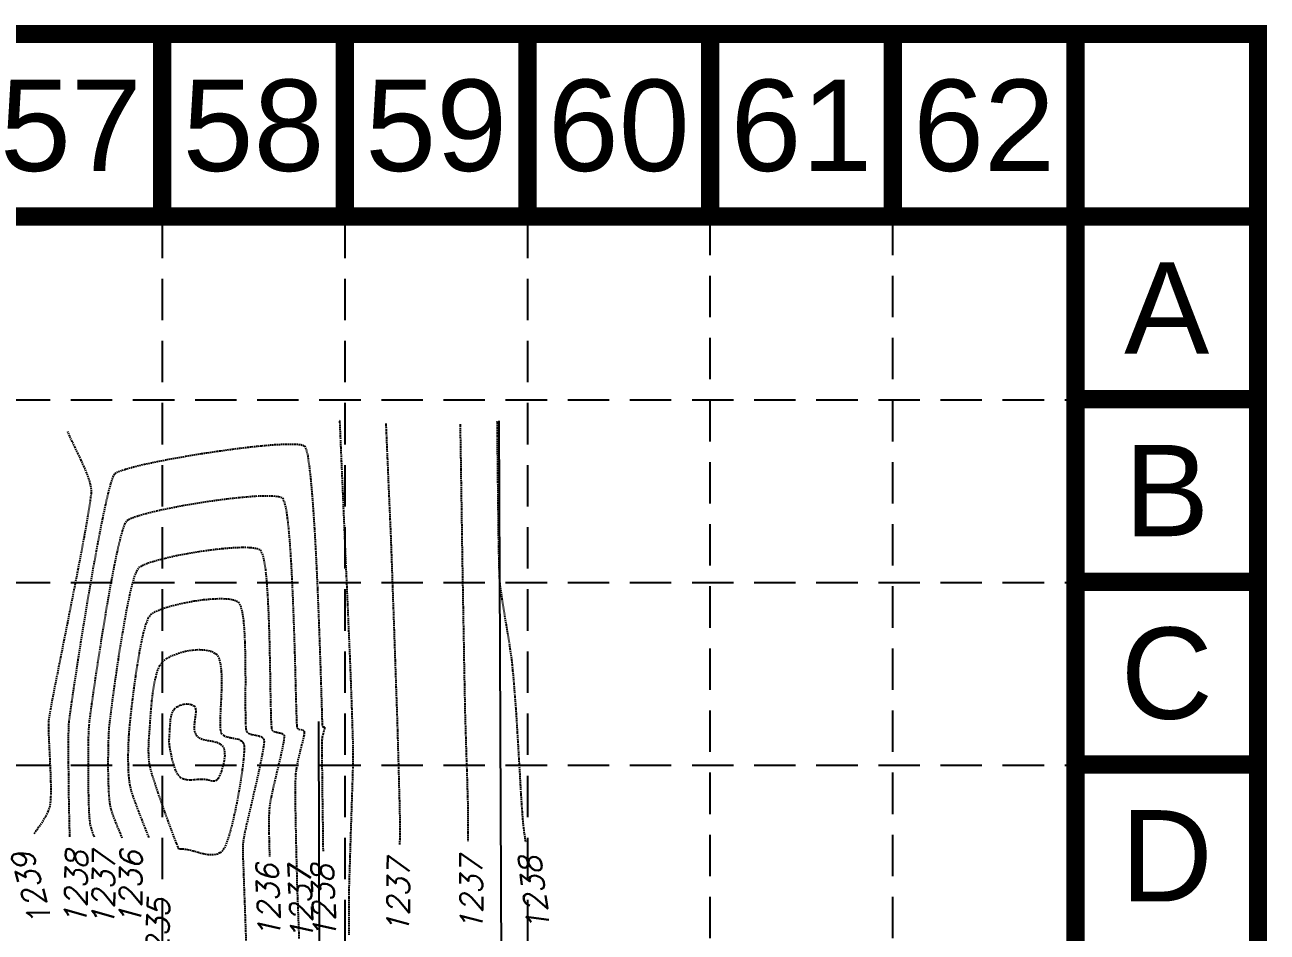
# Model space of a CAD drawing. Header units: inches. Extents: x 7994 to 10114, y 11164 to 12491.
# Drawn here: x 9889.2 to 10114.2, y 12326.2 to 12490.5 of the extents above; entities that cross this region are included whole.
import ezdxf
from ezdxf.enums import TextEntityAlignment as Align

# ---------------------------------------------------------------- set-up
doc = ezdxf.new("R2010")
doc.units = ezdxf.units.IN
doc.header["$MEASUREMENT"] = 0
doc.linetypes.add('HIDDEN', pattern=[0.375, 0.25, -0.125])
doc.linetypes.add('x4227topo$0$HIDDEN', pattern=[0.375, 0.25, -0.125])
for name, color, linetype in [('BASE', 7, 'Continuous'), ('CONTOURS', 43, 'x4227topo$0$HIDDEN'), ('GRID', 254, 'HIDDEN'), ('x4227 lots$0$p-row', 5, 'Continuous'), ('x4227topo$0$C-ROAD', 12, 'Continuous')]:
    doc.layers.add(name, color=color, linetype=linetype)
doc.styles.get("Standard").update_dxf_attribs({"font": 'ARIAL.TTF'})
doc.styles.add('x4227topo$0$L100', font='simplex.shx', dxfattribs={"oblique": 15, "height": 6})

msp = doc.modelspace()

# ---------------------------------------------------------------- linework, layer by layer
at = {"layer": 'BASE', "color": 9}
msp.add_line((10079.47, 12455.77), (10079.47, 11198.92), dxfattribs=at)
at = {"layer": 'BASE', "const_width": 3.31}
for points in [[(7995.74, 11165.85), (10112.54, 11165.85), (10112.54, 12488.85), (7995.74, 12488.85)], [(8028.82, 11198.92), (10079.47, 11198.92), (10079.47, 12455.77), (8028.82, 12455.77)]]:
    msp.add_lwpolyline(points, close=True, dxfattribs=at)
for points in [[(9914.09, 12455.77), (9914.09, 12488.85)], [(9947.17, 12455.77), (9947.17, 12488.85)], [(9980.24, 12455.77), (9980.24, 12488.85)], [(10013.32, 12455.77), (10013.32, 12488.85)], [(10046.39, 12455.77), (10046.39, 12488.85)], [(10079.47, 12455.77), (10079.47, 12488.85)], [(10112.54, 12455.77), (10112.54, 12488.85)], [(10112.54, 12455.77), (10079.47, 12455.77)], [(10112.54, 12422.7), (10079.47, 12422.7)], [(10112.54, 12389.62), (10079.47, 12389.62)], [(10112.54, 12356.55), (10079.47, 12356.55)]]:
    msp.add_lwpolyline(points, dxfattribs=at)
at = {"layer": 'CONTOURS', "color": 43}
for p, q in [((9897.34, 12416, 1239), (9896.98, 12416.83, 1239)), ((9946.28, 12418.85, 1238), (9946.31, 12418.89, 1238)), ((9946.29, 12418.5, 1238), (9946.28, 12418.85, 1238)), ((9946.33, 12417.52, 1238), (9946.29, 12418.5, 1238)), ((9946.31, 12418.89, 1238), (9946.35, 12418.93, 1238)), ((9946.39, 12415.98, 1238), (9946.33, 12417.52, 1238)), ((9954.65, 12418.26, 1237), (9954.68, 12418.31, 1237)), ((9954.66, 12417.95, 1237), (9954.65, 12418.26, 1237)), ((9954.7, 12417.06, 1237), (9954.66, 12417.95, 1237)), ((9954.76, 12415.71, 1237), (9954.7, 12417.06, 1237)), ((9968.05, 12418.21, 1237), (9968.05, 12418.21, 1237)), ((9968.05, 12418.21, 1237), (9968.05, 12417.92, 1237)), ((9968.05, 12417.92, 1237), (9968.06, 12417.09, 1237)), ((9968.06, 12417.09, 1237), (9968.08, 12415.81, 1237)), ((9974.72, 12418.74, 1238), (9974.72, 12418.74, 1238)), ((9974.72, 12418.74, 1238), (9974.73, 12418.4, 1238)), ((9974.73, 12418.4, 1238), (9974.73, 12417.46, 1238)), ((9974.73, 12417.46, 1238), (9974.75, 12415.99, 1238)), ((9897.79, 12415.04, 1239), (9897.34, 12416, 1239)), ((9898.31, 12413.98, 1239), (9897.79, 12415.04, 1239)), ((9934.43, 12414.48, 1238), (9936.42, 12414.58, 1238)), ((9936.42, 12414.58, 1238), (9938.03, 12414.59, 1238)), ((9938.03, 12414.59, 1238), (9939.2, 12414.48, 1238)), ((9946.48, 12413.94, 1238), (9946.39, 12415.98, 1238)), ((9954.83, 12413.97, 1237), (9954.76, 12415.71, 1237)), ((9968.08, 12415.81, 1237), (9968.11, 12414.14, 1237)), ((9974.75, 12415.99, 1238), (9974.77, 12414.09, 1238)), ((9898.85, 12412.84, 1239), (9898.31, 12413.98, 1239)), ((9899.41, 12411.66, 1239), (9898.85, 12412.84, 1239)), ((9915.69, 12411.9, 1238), (9918.4, 12412.38, 1238)), ((9918.4, 12412.38, 1238), (9921.21, 12412.85, 1238)), ((9921.21, 12412.85, 1238), (9924.06, 12413.28, 1238)), ((9924.06, 12413.28, 1238), (9926.87, 12413.67, 1238)), ((9926.87, 12413.67, 1238), (9929.59, 12414.01, 1238)), ((9929.59, 12414.01, 1238), (9932.13, 12414.28, 1238)), ((9932.13, 12414.28, 1238), (9934.43, 12414.48, 1238)), ((9939.2, 12414.48, 1238), (9939.84, 12414.25, 1238)), ((9939.84, 12414.25, 1238), (9940.15, 12413.66, 1238)), ((9940.15, 12413.66, 1238), (9940.44, 12412.42, 1238)), ((9940.44, 12412.42, 1238), (9940.71, 12410.63, 1238)), ((9946.59, 12411.49, 1238), (9946.48, 12413.94, 1238)), ((9954.92, 12411.96, 1237), (9954.83, 12413.97, 1237)), ((9968.11, 12414.14, 1237), (9968.14, 12412.16, 1237)), ((9974.77, 12414.09, 1238), (9974.79, 12411.84, 1238)), ((9899.94, 12410.48, 1239), (9899.41, 12411.66, 1239)), ((9900.42, 12409.32, 1239), (9899.94, 12410.48, 1239)), ((9907.3, 12410, 1238), (9908.9, 12410.45, 1238)), ((9908.9, 12410.45, 1238), (9910.87, 12410.92, 1238)), ((9910.87, 12410.92, 1238), (9913.16, 12411.41, 1238)), ((9913.16, 12411.41, 1238), (9915.69, 12411.9, 1238)), ((9940.71, 12410.63, 1238), (9940.97, 12408.34, 1238)), ((9946.71, 12408.7, 1238), (9946.59, 12411.49, 1238)), ((9955.02, 12409.76, 1237), (9954.92, 12411.96, 1237)), ((9968.14, 12412.16, 1237), (9968.17, 12409.96, 1237)), ((9974.79, 12411.84, 1238), (9974.82, 12409.33, 1238)), ((9900.83, 12408.23, 1239), (9900.42, 12409.32, 1239)), ((9901.12, 12407.23, 1239), (9900.83, 12408.23, 1239)), ((9904.8, 12407.46, 1238), (9905.2, 12408.64, 1238)), ((9905.2, 12408.64, 1238), (9905.54, 12409.24, 1238)), ((9905.54, 12409.24, 1238), (9906.16, 12409.6, 1238)), ((9906.16, 12409.6, 1238), (9907.3, 12410, 1238)), ((9940.97, 12408.34, 1238), (9941.21, 12405.62, 1238)), ((9946.84, 12405.63, 1238), (9946.71, 12408.7, 1238)), ((9955.11, 12407.46, 1237), (9955.02, 12409.76, 1237)), ((9968.17, 12409.96, 1237), (9968.21, 12407.61, 1237)), ((9974.82, 12409.33, 1238), (9974.85, 12406.66, 1238)), ((9901.1, 12404.32, 1239), (9901.26, 12405.62, 1239)), ((9901.28, 12406.36, 1239), (9901.12, 12407.23, 1239)), ((9901.26, 12405.62, 1239), (9901.28, 12406.36, 1239)), ((9903.86, 12403.63, 1238), (9904.35, 12405.77, 1238)), ((9904.35, 12405.77, 1238), (9904.8, 12407.46, 1238)), ((9941.21, 12405.62, 1238), (9941.44, 12402.56, 1238)), ((9946.98, 12402.35, 1238), (9946.84, 12405.63, 1238)), ((9955.21, 12405.16, 1237), (9955.11, 12407.46, 1237)), ((9968.21, 12407.61, 1237), (9968.25, 12405.19, 1237)), ((9974.85, 12406.66, 1238), (9974.88, 12403.91, 1238)), ((9900.82, 12402.53, 1239), (9901.1, 12404.32, 1239)), ((9903.33, 12401.13, 1238), (9903.86, 12403.63, 1238)), ((9915.39, 12402.98, 1237), (9917.84, 12403.45, 1237)), ((9917.84, 12403.45, 1237), (9920.41, 12403.89, 1237)), ((9920.41, 12403.89, 1237), (9923.02, 12404.29, 1237)), ((9923.02, 12404.29, 1237), (9925.6, 12404.64, 1237)), ((9925.6, 12404.64, 1237), (9928.06, 12404.92, 1237)), ((9928.06, 12404.92, 1237), (9930.32, 12405.12, 1237)), ((9930.32, 12405.12, 1237), (9932.31, 12405.23, 1237)), ((9932.31, 12405.23, 1237), (9933.95, 12405.22, 1237)), ((9933.95, 12405.22, 1237), (9935.15, 12405.09, 1237)), ((9935.15, 12405.09, 1237), (9935.85, 12404.83, 1237)), ((9935.85, 12404.83, 1237), (9936.18, 12404.21, 1237)), ((9936.18, 12404.21, 1237), (9936.48, 12402.97, 1237)), ((9955.31, 12402.96, 1237), (9955.21, 12405.16, 1237)), ((9968.25, 12405.19, 1237), (9968.28, 12402.77, 1237)), ((9974.88, 12403.91, 1238), (9974.92, 12401.17, 1238)), ((9900.45, 12400.32, 1239), (9900.82, 12402.53, 1239)), ((9902.77, 12398.31, 1238), (9903.33, 12401.13, 1238)), ((9907.69, 12400.72, 1237), (9908.36, 12401.11, 1237)), ((9908.36, 12401.11, 1237), (9909.54, 12401.55, 1237)), ((9909.54, 12401.55, 1237), (9911.16, 12402.02, 1237)), ((9911.16, 12402.02, 1237), (9913.13, 12402.5, 1237)), ((9913.13, 12402.5, 1237), (9915.39, 12402.98, 1237)), ((9936.48, 12402.97, 1237), (9936.75, 12401.19, 1237)), ((9936.75, 12401.19, 1237), (9936.99, 12398.94, 1237)), ((9941.44, 12402.56, 1238), (9941.66, 12399.22, 1238)), ((9947.13, 12398.95, 1238), (9946.98, 12402.35, 1238)), ((9955.4, 12400.94, 1237), (9955.31, 12402.96, 1237)), ((9968.28, 12402.77, 1237), (9968.32, 12400.42, 1237)), ((9974.92, 12401.17, 1238), (9974.95, 12398.52, 1238)), ((9899.99, 12397.77, 1239), (9900.45, 12400.32, 1239)), ((9906.46, 12397.21, 1237), (9906.91, 12398.89, 1237)), ((9906.91, 12398.89, 1237), (9907.33, 12400.09, 1237)), ((9907.33, 12400.09, 1237), (9907.69, 12400.72, 1237)), ((9936.99, 12398.94, 1237), (9937.21, 12396.3, 1237)), ((9941.66, 12399.22, 1238), (9941.86, 12395.68, 1238)), ((9947.27, 12395.49, 1238), (9947.13, 12398.95, 1238)), ((9955.47, 12399.21, 1237), (9955.4, 12400.94, 1237)), ((9955.53, 12397.86, 1237), (9955.47, 12399.21, 1237)), ((9968.32, 12400.42, 1237), (9968.35, 12398.24, 1237)), ((9899.46, 12394.94, 1239), (9899.99, 12397.77, 1239)), ((9902.2, 12395.25, 1238), (9902.77, 12398.31, 1238)), ((9905.97, 12395.11, 1237), (9906.46, 12397.21, 1237)), ((9955.56, 12396.97, 1237), (9955.53, 12397.86, 1237)), ((9955.59, 12396.2, 1237), (9955.56, 12396.97, 1237)), ((9968.35, 12398.24, 1237), (9968.38, 12396.28, 1237)), ((9974.95, 12398.52, 1238), (9974.99, 12396.06, 1238)), ((9898.88, 12391.89, 1239), (9899.46, 12394.94, 1239)), ((9901.61, 12392.02, 1238), (9902.2, 12395.25, 1238)), ((9905.47, 12392.67, 1237), (9905.97, 12395.11, 1237)), ((9914.69, 12393.94, 1236), (9916.6, 12394.37, 1236)), ((9916.6, 12394.37, 1236), (9918.66, 12394.77, 1236)), ((9918.66, 12394.77, 1236), (9920.79, 12395.13, 1236)), ((9920.79, 12395.13, 1236), (9922.93, 12395.43, 1236)), ((9922.93, 12395.43, 1236), (9924.99, 12395.67, 1236)), ((9924.99, 12395.67, 1236), (9926.92, 12395.83, 1236)), ((9926.92, 12395.83, 1236), (9928.64, 12395.9, 1236)), ((9928.64, 12395.9, 1236), (9930.08, 12395.86, 1236)), ((9930.08, 12395.86, 1236), (9931.18, 12395.7, 1236)), ((9931.18, 12395.7, 1236), (9931.86, 12395.41, 1236)), ((9931.86, 12395.41, 1236), (9932.21, 12394.78, 1236)), ((9932.21, 12394.78, 1236), (9932.52, 12393.56, 1236)), ((9937.21, 12396.3, 1237), (9937.4, 12393.36, 1237)), ((9941.86, 12395.68, 1238), (9942.04, 12392.01, 1238)), ((9947.42, 12392.05, 1238), (9947.27, 12395.49, 1238)), ((9955.64, 12394.93, 1237), (9955.59, 12396.2, 1237)), ((9955.7, 12393.24, 1237), (9955.64, 12394.93, 1237)), ((9968.38, 12396.28, 1237), (9968.41, 12394.64, 1237)), ((9968.41, 12394.64, 1237), (9968.43, 12393.39, 1237)), ((9974.99, 12396.06, 1238), (9975.04, 12393.87, 1238)), ((9904.95, 12389.96, 1237), (9905.47, 12392.67, 1237)), ((9909.47, 12391.6, 1236), (9909.85, 12392.2, 1236)), ((9909.85, 12392.2, 1236), (9910.49, 12392.61, 1236)), ((9910.49, 12392.61, 1236), (9911.56, 12393.05, 1236)), ((9911.56, 12393.05, 1236), (9912.98, 12393.49, 1236)), ((9912.98, 12393.49, 1236), (9914.69, 12393.94, 1236)), ((9932.52, 12393.56, 1236), (9932.78, 12391.84, 1236)), ((9937.4, 12393.36, 1237), (9937.57, 12390.2, 1237)), ((9947.57, 12388.69, 1238), (9947.42, 12392.05, 1238)), ((9955.77, 12391.19, 1237), (9955.7, 12393.24, 1237)), ((9968.43, 12393.39, 1237), (9968.44, 12392.6, 1237)), ((9968.44, 12392.6, 1237), (9968.45, 12391.82, 1237)), ((9975.04, 12393.87, 1238), (9975.08, 12392.05, 1238)), ((9975.08, 12392.05, 1238), (9975.12, 12390.68, 1238)), ((9898.26, 12388.71, 1239), (9898.88, 12391.89, 1239)), ((9901.03, 12388.68, 1238), (9901.61, 12392.02, 1238)), ((9904.42, 12387.06, 1237), (9904.95, 12389.96, 1237)), ((9908.66, 12389.07, 1236), (9909.07, 12390.53, 1236)), ((9909.07, 12390.53, 1236), (9909.47, 12391.6, 1236)), ((9932.78, 12391.84, 1236), (9932.99, 12389.7, 1236)), ((9937.57, 12390.2, 1237), (9937.72, 12386.88, 1237)), ((9942.04, 12392.01, 1238), (9942.21, 12388.27, 1238)), ((9955.85, 12388.86, 1237), (9955.77, 12391.19, 1237)), ((9968.45, 12391.82, 1237), (9968.48, 12390.61, 1237)), ((9968.48, 12390.61, 1237), (9968.5, 12389.02, 1237)), ((9975.12, 12390.68, 1238), (9975.17, 12389.85, 1238)), ((9975.17, 12389.85, 1238), (9975.26, 12388.98, 1238)), ((9897.62, 12385.46, 1239), (9898.26, 12388.71, 1239)), ((9900.46, 12385.3, 1238), (9901.03, 12388.68, 1238)), ((9908.23, 12387.27, 1236), (9908.66, 12389.07, 1236)), ((9932.99, 12389.7, 1236), (9933.16, 12387.24, 1236)), ((9942.21, 12388.27, 1238), (9942.36, 12384.55, 1238)), ((9947.71, 12385.49, 1238), (9947.57, 12388.69, 1238)), ((9955.94, 12386.32, 1237), (9955.85, 12388.86, 1237)), ((9968.5, 12389.02, 1237), (9968.54, 12387.13, 1237)), ((9975.26, 12388.98, 1238), (9975.42, 12387.85, 1238)), ((9975.42, 12387.85, 1238), (9975.61, 12386.52, 1238)), ((9896.98, 12382.21, 1239), (9897.62, 12385.46, 1239)), ((9899.91, 12381.94, 1238), (9900.46, 12385.3, 1238)), ((9903.9, 12384.04, 1237), (9904.42, 12387.06, 1237)), ((9907.8, 12385.2, 1236), (9908.23, 12387.27, 1236)), ((9915, 12385.05, 1235), (9916.5, 12385.47, 1235)), ((9916.5, 12385.47, 1235), (9918.15, 12385.84, 1235)), ((9918.15, 12385.84, 1235), (9919.87, 12386.16, 1235)), ((9919.87, 12386.16, 1235), (9921.6, 12386.4, 1235)), ((9921.6, 12386.4, 1235), (9923.25, 12386.55, 1235)), ((9923.25, 12386.55, 1235), (9924.78, 12386.6, 1235)), ((9924.78, 12386.6, 1235), (9926.1, 12386.53, 1235)), ((9926.1, 12386.53, 1235), (9927.15, 12386.33, 1235)), ((9927.15, 12386.33, 1235), (9927.86, 12385.99, 1235)), ((9927.86, 12385.99, 1235), (9928.26, 12385.35, 1235)), ((9928.26, 12385.35, 1235), (9928.56, 12384.21, 1235)), ((9933.16, 12387.24, 1236), (9933.3, 12384.54, 1236)), ((9937.72, 12386.88, 1237), (9937.85, 12383.5, 1237)), ((9947.83, 12382.51, 1238), (9947.71, 12385.49, 1238)), ((9956.04, 12383.64, 1237), (9955.94, 12386.32, 1237)), ((9968.54, 12387.13, 1237), (9968.57, 12385, 1237)), ((9975.61, 12386.52, 1238), (9975.85, 12385.04, 1238)), ((9903.39, 12380.97, 1237), (9903.9, 12384.04, 1237)), ((9907.37, 12382.93, 1236), (9907.8, 12385.2, 1236)), ((9911.56, 12383, 1235), (9912, 12383.67, 1235)), ((9912, 12383.67, 1235), (9912.68, 12384.14, 1235)), ((9912.68, 12384.14, 1235), (9913.7, 12384.61, 1235)), ((9913.7, 12384.61, 1235), (9915, 12385.05, 1235)), ((9928.56, 12384.21, 1235), (9928.79, 12382.65, 1235)), ((9933.3, 12384.54, 1236), (9933.41, 12381.67, 1236)), ((9937.85, 12383.5, 1237), (9937.97, 12380.13, 1237)), ((9942.36, 12384.55, 1238), (9942.5, 12380.91, 1238)), ((9956.13, 12380.88, 1237), (9956.04, 12383.64, 1237)), ((9968.57, 12385, 1237), (9968.61, 12382.71, 1237)), ((9975.85, 12385.04, 1238), (9976.1, 12383.48, 1238)), ((9976.1, 12383.48, 1238), (9976.36, 12381.89, 1238)), ((9896.34, 12379.03, 1239), (9896.98, 12382.21, 1239)), ((9899.38, 12378.68, 1238), (9899.91, 12381.94, 1238)), ((9902.91, 12377.94, 1237), (9903.39, 12380.97, 1237)), ((9906.95, 12380.51, 1236), (9907.37, 12382.93, 1236)), ((9910.72, 12380.42, 1235), (9911.13, 12381.89, 1235)), ((9911.13, 12381.89, 1235), (9911.56, 12383, 1235)), ((9928.79, 12382.65, 1235), (9928.95, 12380.77, 1235)), ((9933.41, 12381.67, 1236), (9933.5, 12378.74, 1236)), ((9942.5, 12380.91, 1238), (9942.63, 12377.42, 1238)), ((9947.95, 12379.85, 1238), (9947.83, 12382.51, 1238)), ((9956.23, 12378.12, 1237), (9956.13, 12380.88, 1237)), ((9968.61, 12382.71, 1237), (9968.66, 12380.31, 1237)), ((9976.36, 12381.89, 1238), (9976.62, 12380.34, 1238)), ((9895.74, 12375.99, 1239), (9896.34, 12379.03, 1239)), ((9898.89, 12375.58, 1238), (9899.38, 12378.68, 1238)), ((9906.54, 12378.03, 1236), (9906.95, 12380.51, 1236)), ((9909.95, 12376.71, 1235), (9910.33, 12378.67, 1235)), ((9910.33, 12378.67, 1235), (9910.72, 12380.42, 1235)), ((9928.95, 12380.77, 1235), (9929.05, 12378.63, 1235)), ((9929.05, 12378.63, 1235), (9929.11, 12376.34, 1235)), ((9933.5, 12378.74, 1236), (9933.56, 12375.81, 1236)), ((9937.97, 12380.13, 1237), (9938.07, 12376.86, 1237)), ((9948.05, 12377.55, 1238), (9947.95, 12379.85, 1238)), ((9968.66, 12380.31, 1237), (9968.7, 12377.88, 1237)), ((9976.62, 12380.34, 1238), (9976.86, 12378.86, 1238)), ((9976.86, 12378.86, 1238), (9977.07, 12377.53, 1238)), ((9902.45, 12375, 1237), (9902.91, 12377.94, 1237)), ((9906.15, 12375.53, 1236), (9906.54, 12378.03, 1236)), ((9909.61, 12374.62, 1235), (9909.95, 12376.71, 1235)), ((9915.91, 12376.27, 1234), (9917.06, 12376.72, 1234)), ((9917.06, 12376.72, 1234), (9918.31, 12377.06, 1234)), ((9918.31, 12377.06, 1234), (9919.6, 12377.28, 1234)), ((9919.6, 12377.28, 1234), (9920.85, 12377.36, 1234)), ((9920.85, 12377.36, 1234), (9922.03, 12377.28, 1234)), ((9922.03, 12377.28, 1234), (9923.05, 12377.03, 1234)), ((9923.05, 12377.03, 1234), (9923.87, 12376.57, 1234)), ((9923.87, 12376.57, 1234), (9924.34, 12375.89, 1234)), ((9929.11, 12376.34, 1235), (9929.14, 12373.97, 1235)), ((9938.07, 12376.86, 1237), (9938.16, 12373.75, 1237)), ((9942.63, 12377.42, 1238), (9942.74, 12374.16, 1238)), ((9948.13, 12375.7, 1238), (9948.05, 12377.55, 1238)), ((9956.32, 12375.44, 1237), (9956.23, 12378.12, 1237)), ((9968.7, 12377.88, 1237), (9968.74, 12375.49, 1237)), ((9977.07, 12377.53, 1238), (9977.24, 12376.4, 1238)), ((9977.24, 12376.4, 1238), (9977.36, 12375.53, 1238)), ((9895.18, 12373.16, 1239), (9895.74, 12375.99, 1239)), ((9898.45, 12372.71, 1238), (9898.89, 12375.58, 1238)), ((9902.04, 12372.25, 1237), (9902.45, 12375, 1237)), ((9905.79, 12373.09, 1236), (9906.15, 12375.53, 1236)), ((9909.29, 12372.47, 1235), (9909.61, 12374.62, 1235)), ((9913.26, 12373.53, 1234), (9913.67, 12374.48, 1234)), ((9913.67, 12374.48, 1234), (9914.15, 12375.15, 1234)), ((9914.15, 12375.15, 1234), (9914.92, 12375.74, 1234)), ((9914.92, 12375.74, 1234), (9915.91, 12376.27, 1234)), ((9924.34, 12375.89, 1234), (9924.63, 12374.8, 1234)), ((9924.63, 12374.8, 1234), (9924.79, 12373.42, 1234)), ((9933.56, 12375.81, 1236), (9933.62, 12372.98, 1236)), ((9942.74, 12374.16, 1238), (9942.83, 12371.21, 1238)), ((9948.18, 12374.37, 1238), (9948.13, 12375.7, 1238)), ((9948.21, 12373.63, 1238), (9948.18, 12374.37, 1238)), ((9956.41, 12372.89, 1237), (9956.32, 12375.44, 1237)), ((9968.74, 12375.49, 1237), (9968.78, 12373.19, 1237)), ((9977.36, 12375.53, 1238), (9977.46, 12374.59, 1238)), ((9977.46, 12374.59, 1238), (9977.56, 12373.54, 1238)), ((9894.67, 12370.61, 1239), (9895.18, 12373.16, 1239)), ((9898.06, 12370.14, 1238), (9898.45, 12372.71, 1238)), ((9901.67, 12369.74, 1237), (9902.04, 12372.25, 1237)), ((9905.46, 12370.77, 1236), (9905.79, 12373.09, 1236)), ((9909, 12370.36, 1235), (9909.29, 12372.47, 1235)), ((9912.64, 12371.01, 1234), (9912.92, 12372.35, 1234)), ((9912.92, 12372.35, 1234), (9913.26, 12373.53, 1234)), ((9924.79, 12373.42, 1234), (9924.84, 12371.81, 1234)), ((9924.84, 12371.81, 1234), (9924.82, 12370.09, 1234)), ((9929.14, 12373.97, 1235), (9929.15, 12371.61, 1235)), ((9933.62, 12372.98, 1236), (9933.66, 12370.34, 1236)), ((9938.16, 12373.75, 1237), (9938.23, 12370.89, 1237)), ((9948.25, 12372.66, 1238), (9948.21, 12373.63, 1238)), ((9948.29, 12371.57, 1238), (9948.25, 12372.66, 1238)), ((9956.49, 12370.56, 1237), (9956.41, 12372.89, 1237)), ((9968.78, 12373.19, 1237), (9968.82, 12371.07, 1237)), ((9977.56, 12373.54, 1238), (9977.67, 12372.41, 1238)), ((9977.67, 12372.41, 1238), (9977.76, 12371.24, 1238)), ((9894.25, 12368.4, 1239), (9894.67, 12370.61, 1239)), ((9897.73, 12367.92, 1238), (9898.06, 12370.14, 1238)), ((9901.36, 12367.56, 1237), (9901.67, 12369.74, 1237)), ((9905.17, 12368.64, 1236), (9905.46, 12370.77, 1236)), ((9908.75, 12368.34, 1235), (9909, 12370.36, 1235)), ((9912.24, 12368.1, 1234), (9912.42, 12369.58, 1234)), ((9912.42, 12369.58, 1234), (9912.64, 12371.01, 1234)), ((9924.82, 12370.09, 1234), (9924.74, 12368.33, 1234)), ((9929.15, 12371.61, 1235), (9929.14, 12369.36, 1235)), ((9933.66, 12370.34, 1236), (9933.7, 12367.96, 1236)), ((9938.23, 12370.89, 1237), (9938.3, 12368.37, 1237)), ((9942.83, 12371.21, 1238), (9942.91, 12368.63, 1238)), ((9948.33, 12370.38, 1238), (9948.29, 12371.57, 1238)), ((9948.38, 12369.16, 1238), (9948.33, 12370.38, 1238)), ((9956.56, 12368.52, 1237), (9956.49, 12370.56, 1237)), ((9968.82, 12371.07, 1237), (9968.86, 12369.18, 1237)), ((9977.76, 12371.24, 1238), (9977.86, 12370.06, 1238)), ((9977.86, 12370.06, 1238), (9977.95, 12368.89, 1238)), ((9893.91, 12366.61, 1239), (9894.25, 12368.4, 1239)), ((9897.48, 12366.14, 1238), (9897.73, 12367.92, 1238)), ((9901.12, 12365.77, 1237), (9901.36, 12367.56, 1237)), ((9904.92, 12366.75, 1236), (9905.17, 12368.64, 1236)), ((9908.53, 12366.5, 1235), (9908.75, 12368.34, 1235)), ((9912.1, 12366.66, 1234), (9912.24, 12368.1, 1234)), ((9916.81, 12367.01, 1233), (9917.41, 12367.31, 1233)), ((9917.41, 12367.31, 1233), (9918.06, 12367.49, 1233)), ((9918.06, 12367.49, 1233), (9918.72, 12367.54, 1233)), ((9918.72, 12367.54, 1233), (9919.34, 12367.43, 1233)), ((9919.34, 12367.43, 1233), (9919.87, 12367.15, 1233)), ((9924.74, 12368.33, 1234), (9924.66, 12366.62, 1234)), ((9929.14, 12369.36, 1235), (9929.14, 12367.28, 1235)), ((9933.7, 12367.96, 1236), (9933.75, 12365.93, 1236)), ((9938.3, 12368.37, 1237), (9938.36, 12366.25, 1237)), ((9942.91, 12368.63, 1238), (9942.98, 12366.49, 1238)), ((9948.42, 12367.94, 1238), (9948.38, 12369.16, 1238)), ((9948.46, 12366.76, 1238), (9948.42, 12367.94, 1238)), ((9956.62, 12366.82, 1237), (9956.56, 12368.52, 1237)), ((9968.86, 12369.18, 1237), (9968.89, 12367.59, 1237)), ((9968.89, 12367.59, 1237), (9968.91, 12366.38, 1237)), ((9977.95, 12368.89, 1238), (9978.03, 12367.76, 1238)), ((9978.03, 12367.76, 1238), (9978.11, 12366.71, 1238)), ((9893.58, 12364.57, 1239), (9893.68, 12365.31, 1239)), ((9893.68, 12365.31, 1239), (9893.91, 12366.61, 1239)), ((9897.31, 12364.85, 1238), (9897.48, 12366.14, 1238)), ((9900.95, 12364.46, 1237), (9901.12, 12365.77, 1237)), ((9904.59, 12364, 1236), (9904.73, 12365.18, 1236)), ((9904.73, 12365.18, 1236), (9904.92, 12366.75, 1236)), ((9908.36, 12364.91, 1235), (9908.53, 12366.5, 1235)), ((9911.91, 12364.09, 1234), (9911.99, 12365.3, 1234)), ((9911.99, 12365.3, 1234), (9912.1, 12366.66, 1234)), ((9915.62, 12364.67, 1233), (9915.77, 12365.47, 1233)), ((9915.77, 12365.47, 1233), (9915.99, 12366.15, 1233)), ((9915.99, 12366.15, 1233), (9916.31, 12366.63, 1233)), ((9916.31, 12366.63, 1233), (9916.81, 12367.01, 1233)), ((9919.87, 12367.15, 1233), (9920.13, 12366.7, 1233)), ((9920.08, 12365.21, 1233), (9919.95, 12364.32, 1233)), ((9920.17, 12366.03, 1233), (9920.08, 12365.21, 1233)), ((9920.13, 12366.7, 1233), (9920.17, 12366.03, 1233)), ((9924.59, 12365.07, 1234), (9924.56, 12363.75, 1234)), ((9924.66, 12366.62, 1234), (9924.59, 12365.07, 1234)), ((9929.14, 12367.28, 1235), (9929.15, 12365.47, 1235)), ((9929.15, 12365.47, 1235), (9929.18, 12364.01, 1235)), ((9933.75, 12365.93, 1236), (9933.8, 12364.35, 1236)), ((9938.36, 12366.25, 1237), (9938.41, 12364.62, 1237)), ((9942.98, 12366.49, 1238), (9943.03, 12364.86, 1238)), ((9948.5, 12365.67, 1238), (9948.46, 12366.76, 1238)), ((9948.53, 12364.72, 1238), (9948.5, 12365.67, 1238)), ((9956.66, 12365.56, 1237), (9956.62, 12366.82, 1237)), ((9956.69, 12364.78, 1237), (9956.66, 12365.56, 1237)), ((9968.91, 12366.38, 1237), (9968.93, 12365.6, 1237)), ((9968.93, 12365.6, 1237), (9968.95, 12364.76, 1237)), ((9978.11, 12366.71, 1238), (9978.18, 12365.76, 1238)), ((9978.18, 12365.76, 1238), (9978.23, 12364.94, 1238)), ((9893.55, 12363.75, 1239), (9893.58, 12364.57, 1239)), ((9893.56, 12362.66, 1239), (9893.55, 12363.75, 1239)), ((9897.15, 12362.14, 1238), (9897.18, 12363.34, 1238)), ((9897.18, 12363.34, 1238), (9897.22, 12364.13, 1238)), ((9897.22, 12364.13, 1238), (9897.31, 12364.85, 1238)), ((9900.77, 12361.61, 1237), (9900.81, 12362.83, 1237)), ((9900.81, 12362.83, 1237), (9900.87, 12363.69, 1237)), ((9900.87, 12363.69, 1237), (9900.95, 12364.46, 1237)), ((9904.45, 12362.39, 1236), (9904.51, 12363.25, 1236)), ((9904.51, 12363.25, 1236), (9904.59, 12364, 1236)), ((9908.09, 12361.96, 1235), (9908.15, 12362.82, 1235)), ((9908.15, 12362.82, 1235), (9908.23, 12363.66, 1235)), ((9908.23, 12363.66, 1235), (9908.36, 12364.91, 1235)), ((9911.8, 12362.38, 1234), (9911.85, 12363.1, 1234)), ((9911.85, 12363.1, 1234), (9911.91, 12364.09, 1234)), ((9915.46, 12362.4, 1233), (9915.49, 12363.06, 1233)), ((9915.49, 12363.06, 1233), (9915.54, 12363.84, 1233)), ((9915.54, 12363.84, 1233), (9915.62, 12364.67, 1233)), ((9919.95, 12364.32, 1233), (9919.86, 12363.42, 1233)), ((9919.86, 12363.42, 1233), (9919.92, 12362.58, 1233)), ((9924.56, 12363.75, 1234), (9924.62, 12362.76, 1234)), ((9929.18, 12364.01, 1235), (9929.25, 12363, 1235)), ((9929.25, 12363, 1235), (9929.36, 12362.51, 1235)), ((9933.8, 12364.35, 1236), (9933.86, 12363.28, 1236)), ((9933.86, 12363.28, 1236), (9933.93, 12362.82, 1236)), ((9933.93, 12362.82, 1236), (9934.31, 12362.54, 1236)), ((9938.41, 12364.62, 1237), (9938.46, 12363.56, 1237)), ((9938.46, 12363.56, 1237), (9938.51, 12363.14, 1237)), ((9938.51, 12363.14, 1237), (9938.8, 12362.95, 1237)), ((9938.8, 12362.95, 1237), (9939.18, 12362.87, 1237)), ((9939.18, 12362.87, 1237), (9939.56, 12362.78, 1237)), ((9943.03, 12364.86, 1238), (9943.06, 12363.83, 1238)), ((9943.06, 12363.83, 1238), (9943.08, 12363.46, 1238)), ((9943.08, 12363.46, 1238), (9943.21, 12363.39, 1238)), ((9943.21, 12363.39, 1238), (9943.36, 12363.36, 1238)), ((9943.36, 12363.36, 1238), (9943.48, 12363.29, 1238)), ((9943.46, 12363.07, 1238), (9943.36, 12362.64, 1238)), ((9943.48, 12363.29, 1238), (9943.46, 12363.07, 1238)), ((9948.55, 12363.95, 1238), (9948.53, 12364.72, 1238)), ((9948.57, 12363.2, 1238), (9948.55, 12363.95, 1238)), ((9948.6, 12362.45, 1238), (9948.57, 12363.2, 1238)), ((9956.71, 12363.97, 1237), (9956.69, 12364.78, 1237)), ((9956.75, 12362.79, 1237), (9956.71, 12363.97, 1237)), ((9956.79, 12361.32, 1237), (9956.75, 12362.79, 1237)), ((9968.95, 12364.76, 1237), (9968.99, 12363.62, 1237)), ((9968.99, 12363.62, 1237), (9969.03, 12362.22, 1237)), ((9978.23, 12364.94, 1238), (9978.3, 12363.78, 1238)), ((9978.3, 12363.78, 1238), (9978.39, 12362.32, 1238)), ((9893.6, 12361.35, 1239), (9893.56, 12362.66, 1239)), ((9893.67, 12359.88, 1239), (9893.6, 12361.35, 1239)), ((9897.14, 12360.62, 1238), (9897.15, 12362.14, 1238)), ((9897.14, 12358.84, 1238), (9897.14, 12360.62, 1238)), ((9900.74, 12360.11, 1237), (9900.77, 12361.61, 1237)), ((9904.36, 12359.98, 1236), (9904.4, 12361.28, 1236)), ((9904.4, 12361.28, 1236), (9904.45, 12362.39, 1236)), ((9907.99, 12359.97, 1235), (9908.03, 12361, 1235)), ((9908.03, 12361, 1235), (9908.09, 12361.96, 1235)), ((9911.65, 12360.06, 1234), (9911.68, 12360.84, 1234)), ((9911.68, 12360.84, 1234), (9911.74, 12361.61, 1234)), ((9911.74, 12361.61, 1234), (9911.8, 12362.38, 1234)), ((9915.38, 12361.04, 1233), (9915.41, 12361.49, 1233)), ((9915.38, 12360.58, 1233), (9915.38, 12361.04, 1233)), ((9915.41, 12360.13, 1233), (9915.38, 12360.58, 1233)), ((9915.41, 12361.49, 1233), (9915.44, 12361.94, 1233)), ((9915.44, 12361.94, 1233), (9915.46, 12362.4, 1233)), ((9919.92, 12362.58, 1233), (9920.21, 12361.87, 1233)), ((9920.21, 12361.87, 1233), (9920.76, 12361.38, 1233)), ((9920.76, 12361.38, 1233), (9921.49, 12361.09, 1233)), ((9921.49, 12361.09, 1233), (9922.32, 12360.91, 1233)), ((9922.32, 12360.91, 1233), (9923.19, 12360.77, 1233)), ((9923.19, 12360.77, 1233), (9924, 12360.57, 1233)), ((9924, 12360.57, 1233), (9924.69, 12360.24, 1233)), ((9924.62, 12362.76, 1234), (9924.78, 12362.19, 1234)), ((9924.78, 12362.19, 1234), (9925.24, 12361.78, 1234)), ((9925.24, 12361.78, 1234), (9925.84, 12361.54, 1234)), ((9925.84, 12361.54, 1234), (9926.52, 12361.4, 1234)), ((9926.52, 12361.4, 1234), (9927.22, 12361.28, 1234)), ((9927.22, 12361.28, 1234), (9927.88, 12361.13, 1234)), ((9927.88, 12361.13, 1234), (9928.44, 12360.86, 1234)), ((9928.44, 12360.86, 1234), (9928.83, 12360.41, 1234)), ((9929.36, 12362.51, 1235), (9929.78, 12362.15, 1235)), ((9929.78, 12362.15, 1235), (9930.35, 12361.96, 1235)), ((9930.35, 12361.96, 1235), (9930.97, 12361.85, 1235)), ((9930.97, 12361.85, 1235), (9931.59, 12361.73, 1235)), ((9931.59, 12361.73, 1235), (9932.12, 12361.52, 1235)), ((9932.12, 12361.52, 1235), (9932.49, 12361.13, 1235)), ((9932.54, 12360.65, 1235), (9932.44, 12359.72, 1235)), ((9932.49, 12361.13, 1235), (9932.54, 12360.65, 1235)), ((9934.31, 12362.54, 1236), (9934.81, 12362.4, 1236)), ((9934.81, 12362.4, 1236), (9935.35, 12362.31, 1236)), ((9935.35, 12362.31, 1236), (9935.83, 12362.16, 1236)), ((9935.83, 12362.16, 1236), (9936.15, 12361.85, 1236)), ((9936.08, 12360.66, 1236), (9935.87, 12359.57, 1236)), ((9936.18, 12361.44, 1236), (9936.08, 12360.66, 1236)), ((9936.15, 12361.85, 1236), (9936.18, 12361.44, 1236)), ((9939.56, 12360.96, 1237), (9939.33, 12360.04, 1237)), ((9939.56, 12362.78, 1237), (9939.82, 12362.57, 1237)), ((9939.74, 12361.72, 1237), (9939.56, 12360.96, 1237)), ((9939.83, 12362.28, 1237), (9939.74, 12361.72, 1237)), ((9939.82, 12362.57, 1237), (9939.83, 12362.28, 1237)), ((9943.01, 12360.97, 1238), (9943, 12360.52, 1238)), ((9943.09, 12361.5, 1238), (9943.01, 12360.97, 1238)), ((9943.22, 12362.09, 1238), (9943.09, 12361.5, 1238)), ((9943.36, 12362.64, 1238), (9943.22, 12362.09, 1238)), ((9948.63, 12361.7, 1238), (9948.6, 12362.45, 1238)), ((9948.65, 12360.95, 1238), (9948.63, 12361.7, 1238)), ((9948.67, 12360.2, 1238), (9948.65, 12360.95, 1238)), ((9956.84, 12359.62, 1237), (9956.79, 12361.32, 1237)), ((9969.03, 12362.22, 1237), (9969.08, 12360.65, 1237)), ((9969.08, 12360.65, 1237), (9969.13, 12358.95, 1237)), ((9978.39, 12362.32, 1238), (9978.49, 12360.64, 1238)), ((9978.49, 12360.64, 1238), (9978.6, 12358.79, 1238)), ((9893.75, 12358.3, 1239), (9893.67, 12359.88, 1239)), ((9893.83, 12356.67, 1239), (9893.75, 12358.3, 1239)), ((9897.14, 12356.87, 1238), (9897.14, 12358.84, 1238)), ((9900.72, 12358.4, 1237), (9900.74, 12360.11, 1237)), ((9900.72, 12356.55, 1237), (9900.72, 12358.4, 1237)), ((9904.33, 12357.03, 1236), (9904.34, 12358.54, 1236)), ((9904.34, 12358.54, 1236), (9904.36, 12359.98, 1236)), ((9907.95, 12357.77, 1235), (9907.96, 12358.88, 1235)), ((9907.96, 12358.88, 1235), (9907.99, 12359.97, 1235)), ((9911.63, 12359.29, 1234), (9911.65, 12360.06, 1234)), ((9911.64, 12358.51, 1234), (9911.63, 12359.29, 1234)), ((9911.68, 12357.74, 1234), (9911.64, 12358.51, 1234)), ((9915.47, 12359.68, 1233), (9915.41, 12360.13, 1233)), ((9915.55, 12359.19, 1233), (9915.47, 12359.68, 1233)), ((9915.7, 12358.43, 1233), (9915.55, 12359.19, 1233)), ((9915.91, 12357.5, 1233), (9915.7, 12358.43, 1233)), ((9924.69, 12360.24, 1233), (9925.17, 12359.69, 1233)), ((9925.17, 12359.69, 1233), (9925.38, 12358.99, 1233)), ((9925.38, 12358.99, 1233), (9925.41, 12358.14, 1233)), ((9928.91, 12358.81, 1234), (9928.8, 12357.38, 1234)), ((9928.83, 12360.41, 1234), (9928.93, 12359.85, 1234)), ((9928.93, 12359.85, 1234), (9928.91, 12358.81, 1234)), ((9932.22, 12358.43, 1235), (9931.91, 12356.85, 1235)), ((9932.44, 12359.72, 1235), (9932.22, 12358.43, 1235)), ((9935.87, 12359.57, 1236), (9935.58, 12358.26, 1236)), ((9939.08, 12359, 1237), (9938.82, 12357.92, 1237)), ((9939.33, 12360.04, 1237), (9939.08, 12359, 1237)), ((9943, 12360.52, 1238), (9943, 12359.54, 1238)), ((9943, 12359.54, 1238), (9943.01, 12358.11, 1238)), ((9948.69, 12359.45, 1238), (9948.67, 12360.2, 1238)), ((9948.7, 12358.7, 1238), (9948.69, 12359.45, 1238)), ((9948.7, 12357.95, 1238), (9948.7, 12358.7, 1238)), ((9956.89, 12357.76, 1237), (9956.84, 12359.62, 1237)), ((9969.13, 12358.95, 1237), (9969.19, 12357.19, 1237)), ((9978.6, 12358.79, 1238), (9978.71, 12356.85, 1238)), ((9893.9, 12355.04, 1239), (9893.83, 12356.67, 1239)), ((9897.16, 12354.78, 1238), (9897.14, 12356.87, 1238)), ((9900.72, 12354.63, 1237), (9900.72, 12356.55, 1237)), ((9904.33, 12355.49, 1236), (9904.33, 12357.03, 1236)), ((9907.96, 12356.66, 1235), (9907.95, 12357.77, 1235)), ((9907.99, 12355.58, 1235), (9907.96, 12356.66, 1235)), ((9911.75, 12356.98, 1234), (9911.68, 12357.74, 1234)), ((9911.86, 12356.21, 1234), (9911.75, 12356.98, 1234)), ((9912.04, 12355.5, 1234), (9911.86, 12356.21, 1234)), ((9916.18, 12356.5, 1233), (9915.91, 12357.5, 1233)), ((9916.52, 12355.55, 1233), (9916.18, 12356.5, 1233)), ((9925.09, 12356.24, 1233), (9924.81, 12355.34, 1233)), ((9925.3, 12357.2, 1233), (9925.09, 12356.24, 1233)), ((9925.41, 12358.14, 1233), (9925.3, 12357.2, 1233)), ((9928.8, 12357.38, 1234), (9928.6, 12355.66, 1234)), ((9931.91, 12356.85, 1235), (9931.53, 12355.06, 1235)), ((9935.24, 12356.79, 1236), (9934.87, 12355.23, 1236)), ((9935.58, 12358.26, 1236), (9935.24, 12356.79, 1236)), ((9938.57, 12356.83, 1237), (9938.38, 12355.79, 1237)), ((9938.82, 12357.92, 1237), (9938.57, 12356.83, 1237)), ((9943.01, 12358.11, 1238), (9943.02, 12356.31, 1238)), ((9943.02, 12356.31, 1238), (9943.05, 12354.22, 1238)), ((9948.62, 12354.67, 1238), (9948.66, 12356.16, 1238)), ((9948.66, 12356.16, 1238), (9948.69, 12357.28, 1238)), ((9948.69, 12357.28, 1238), (9948.7, 12357.95, 1238)), ((9956.95, 12355.8, 1237), (9956.89, 12357.76, 1237)), ((9969.19, 12357.19, 1237), (9969.25, 12355.44, 1237)), ((9978.71, 12356.85, 1238), (9978.83, 12354.87, 1238)), ((9893.95, 12353.47, 1239), (9893.9, 12355.04, 1239)), ((9897.18, 12352.64, 1238), (9897.16, 12354.78, 1238)), ((9900.74, 12352.73, 1237), (9900.72, 12354.63, 1237)), ((9904.35, 12353.97, 1236), (9904.33, 12355.49, 1236)), ((9904.4, 12352.54, 1236), (9904.35, 12353.97, 1236)), ((9908.05, 12354.55, 1235), (9907.99, 12355.58, 1235)), ((9908.14, 12353.6, 1235), (9908.05, 12354.55, 1235)), ((9912.36, 12354.42, 1234), (9912.04, 12355.5, 1234)), ((9912.81, 12353.05, 1234), (9912.36, 12354.42, 1234)), ((9916.92, 12354.75, 1233), (9916.52, 12355.55, 1233)), ((9917.39, 12354.2, 1233), (9916.92, 12354.75, 1233)), ((9917.93, 12353.9, 1233), (9917.39, 12354.2, 1233)), ((9918.52, 12353.75, 1233), (9917.93, 12353.9, 1233)), ((9920.5, 12353.8, 1233), (9919.83, 12353.74, 1233)), ((9921.17, 12353.84, 1233), (9920.5, 12353.8, 1233)), ((9921.82, 12353.83, 1233), (9921.17, 12353.84, 1233)), ((9922.26, 12353.75, 1233), (9921.82, 12353.83, 1233)), ((9921.82, 12353.83, 1233), (9921.82, 12353.83, 1233)), ((9924.2, 12353.99, 1233), (9923.95, 12353.67, 1233)), ((9924.5, 12354.57, 1233), (9924.2, 12353.99, 1233)), ((9924.81, 12355.34, 1233), (9924.5, 12354.57, 1233)), ((9928.6, 12355.66, 1234), (9928.32, 12353.72, 1234)), ((9931.53, 12355.06, 1235), (9931.1, 12353.15, 1235)), ((9934.87, 12355.23, 1236), (9934.5, 12353.66, 1236)), ((9938.21, 12354.05, 1237), (9938.18, 12352.92, 1237)), ((9938.25, 12354.85, 1237), (9938.21, 12354.05, 1237)), ((9938.38, 12355.79, 1237), (9938.25, 12354.85, 1237)), ((9943.05, 12354.22, 1238), (9943.07, 12351.92, 1238)), ((9948.57, 12352.89, 1238), (9948.62, 12354.67, 1238)), ((9957, 12353.8, 1237), (9956.95, 12355.8, 1237)), ((9957.05, 12351.84, 1237), (9957, 12353.8, 1237)), ((9969.25, 12355.44, 1237), (9969.3, 12353.74, 1237)), ((9978.83, 12354.87, 1238), (9978.94, 12352.93, 1238)), ((9893.97, 12352.01, 1239), (9893.95, 12353.47, 1239)), ((9893.95, 12350.71, 1239), (9893.97, 12352.01, 1239)), ((9897.21, 12350.53, 1238), (9897.18, 12352.64, 1238)), ((9900.78, 12350.9, 1237), (9900.74, 12352.73, 1237)), ((9904.46, 12351.24, 1236), (9904.4, 12352.54, 1236)), ((9908.26, 12352.75, 1235), (9908.14, 12353.6, 1235)), ((9908.47, 12351.89, 1235), (9908.26, 12352.75, 1235)), ((9908.83, 12350.78, 1235), (9908.47, 12351.89, 1235)), ((9913.34, 12351.48, 1234), (9912.81, 12353.05, 1234)), ((9919.16, 12353.71, 1233), (9918.52, 12353.75, 1233)), ((9919.83, 12353.74, 1233), (9919.16, 12353.71, 1233)), ((9922.72, 12353.63, 1233), (9922.26, 12353.75, 1233)), ((9923.16, 12353.52, 1233), (9922.72, 12353.63, 1233)), ((9923.58, 12353.52, 1233), (9923.16, 12353.52, 1233)), ((9923.95, 12353.67, 1233), (9923.58, 12353.52, 1233)), ((9927.98, 12351.65, 1234), (9927.58, 12349.53, 1234)), ((9928.32, 12353.72, 1234), (9927.98, 12351.65, 1234)), ((9931.1, 12353.15, 1235), (9930.65, 12351.17, 1235)), ((9934.15, 12352.16, 1236), (9933.85, 12350.78, 1236)), ((9934.5, 12353.66, 1236), (9934.15, 12352.16, 1236)), ((9938.18, 12352.92, 1237), (9938.17, 12351.51, 1237)), ((9943.07, 12351.92, 1238), (9943.1, 12349.49, 1238)), ((9948.5, 12350.88, 1238), (9948.57, 12352.89, 1238)), ((9957.1, 12349.98, 1237), (9957.05, 12351.84, 1237)), ((9969.3, 12353.74, 1237), (9969.35, 12352.16, 1237)), ((9969.35, 12352.16, 1237), (9969.39, 12350.77, 1237)), ((9978.94, 12352.93, 1238), (9979.05, 12351.09, 1238)), ((9893.75, 12348.83, 1239), (9893.88, 12349.63, 1239)), ((9893.88, 12349.63, 1239), (9893.95, 12350.71, 1239)), ((9897.25, 12348.52, 1238), (9897.21, 12350.53, 1238)), ((9900.82, 12349.22, 1237), (9900.78, 12350.9, 1237)), ((9904.55, 12350.14, 1236), (9904.46, 12351.24, 1236)), ((9904.66, 12349.28, 1236), (9904.55, 12350.14, 1236)), ((9909.29, 12349.48, 1235), (9908.83, 12350.78, 1235)), ((9909.84, 12348.04, 1235), (9909.29, 12349.48, 1235)), ((9913.93, 12349.78, 1234), (9913.34, 12351.48, 1234)), ((9914.54, 12348.05, 1234), (9913.93, 12349.78, 1234)), ((9927.58, 12349.53, 1234), (9927.15, 12347.46, 1234)), ((9930.65, 12351.17, 1235), (9930.2, 12349.23, 1235)), ((9933.62, 12349.62, 1236), (9933.5, 12348.73, 1236)), ((9933.85, 12350.78, 1236), (9933.62, 12349.62, 1236)), ((9938.17, 12351.51, 1237), (9938.18, 12349.89, 1237)), ((9938.18, 12349.89, 1237), (9938.2, 12348.11, 1237)), ((9943.1, 12349.49, 1238), (9943.14, 12347.01, 1238)), ((9948.43, 12348.72, 1238), (9948.5, 12350.88, 1238)), ((9957.14, 12348.28, 1237), (9957.1, 12349.98, 1237)), ((9969.39, 12350.77, 1237), (9969.42, 12349.62, 1237)), ((9969.42, 12349.62, 1237), (9969.43, 12348.78, 1237)), ((9979.05, 12351.09, 1238), (9979.16, 12349.4, 1238)), ((9979.16, 12349.4, 1238), (9979.26, 12347.95, 1238)), ((9892.47, 12346.28, 1239), (9893.02, 12347.17, 1239)), ((9893.02, 12347.17, 1239), (9893.46, 12348.03, 1239)), ((9893.46, 12348.03, 1239), (9893.75, 12348.83, 1239)), ((9897.29, 12346.67, 1238), (9897.25, 12348.52, 1238)), ((9900.89, 12347.77, 1237), (9900.82, 12349.22, 1237)), ((9900.97, 12346.61, 1237), (9900.89, 12347.77, 1237)), ((9904.87, 12348.42, 1236), (9904.66, 12349.28, 1236)), ((9905.18, 12347.45, 1236), (9904.87, 12348.42, 1236)), ((9905.57, 12346.38, 1236), (9905.18, 12347.45, 1236)), ((9910.44, 12346.51, 1235), (9909.84, 12348.04, 1235)), ((9915.15, 12346.35, 1234), (9914.54, 12348.05, 1234)), ((9927.15, 12347.46, 1234), (9926.69, 12345.51, 1234)), ((9929.77, 12347.38, 1235), (9929.38, 12345.72, 1235)), ((9930.2, 12349.23, 1235), (9929.77, 12347.38, 1235)), ((9933.44, 12347.81, 1236), (9933.41, 12346.69, 1236)), ((9933.5, 12348.73, 1236), (9933.44, 12347.81, 1236)), ((9938.2, 12348.11, 1237), (9938.23, 12346.23, 1237)), ((9948.36, 12346.47, 1238), (9948.43, 12348.72, 1238)), ((9957.17, 12346.81, 1237), (9957.14, 12348.28, 1237)), ((9969.43, 12348.78, 1237), (9969.44, 12347.98, 1237)), ((9969.44, 12347.98, 1237), (9969.44, 12346.91, 1237)), ((9979.26, 12347.95, 1238), (9979.34, 12346.78, 1238)), ((9891.19, 12344.43, 1239), (9891.85, 12345.36, 1239)), ((9891.85, 12345.36, 1239), (9892.47, 12346.28, 1239)), ((9897.33, 12345.06, 1238), (9897.29, 12346.67, 1238)), ((9897.37, 12343.75, 1238), (9897.33, 12345.06, 1238)), ((9901.06, 12345.82, 1237), (9900.97, 12346.61, 1237)), ((9901.26, 12344.95, 1237), (9901.06, 12345.82, 1237)), ((9901.55, 12344.11, 1237), (9901.26, 12344.95, 1237)), ((9906.02, 12345.25, 1236), (9905.57, 12346.38, 1236)), ((9906.5, 12344.1, 1236), (9906.02, 12345.25, 1236)), ((9911.05, 12344.96, 1235), (9910.44, 12346.51, 1235)), ((9911.64, 12343.43, 1235), (9911.05, 12344.96, 1235)), ((9915.73, 12344.77, 1234), (9915.15, 12346.35, 1234)), ((9926.69, 12345.51, 1234), (9926.22, 12343.77, 1234)), ((9929.38, 12345.72, 1235), (9929.07, 12344.32, 1235)), ((9933.41, 12346.69, 1236), (9933.41, 12345.41, 1236)), ((9933.41, 12345.41, 1236), (9933.42, 12344.03, 1236)), ((9938.23, 12346.23, 1237), (9938.27, 12344.33, 1237)), ((9943.14, 12347.01, 1238), (9943.17, 12344.56, 1238)), ((9948.28, 12344.22, 1238), (9948.36, 12346.47, 1238)), ((9957.19, 12345.63, 1237), (9957.17, 12346.81, 1237)), ((9957.18, 12343.94, 1237), (9957.19, 12344.82, 1237)), ((9957.19, 12344.82, 1237), (9957.19, 12345.63, 1237)), ((9969.44, 12345.65, 1237), (9969.43, 12344.23, 1237)), ((9969.44, 12346.91, 1237), (9969.44, 12345.65, 1237)), ((9979.34, 12346.78, 1238), (9979.41, 12345.97, 1238)), ((9979.41, 12345.97, 1238), (9979.51, 12345.12, 1238)), ((9979.51, 12345.12, 1238), (9979.65, 12344.07, 1238)), ((9890.92, 12344.05, 1239), (9891.19, 12344.43, 1239)), ((9897.39, 12343.43, 1238), (9897.37, 12343.75, 1238)), ((9901.85, 12343.37, 1237), (9901.55, 12344.11, 1237)), ((9906.86, 12343.23, 1236), (9906.5, 12344.1, 1236)), ((9911.69, 12343.3, 1235), (9911.64, 12343.43, 1235)), ((9916.25, 12343.4, 1234), (9915.73, 12344.77, 1234)), ((9916.67, 12342.3, 1234), (9916.25, 12343.4, 1234)), ((9926.22, 12343.77, 1234), (9925.75, 12342.34, 1234)), ((9928.74, 12342.61, 1235), (9928.69, 12341.85, 1235)), ((9928.85, 12343.26, 1235), (9928.74, 12342.61, 1235)), ((9929.07, 12344.32, 1235), (9928.85, 12343.26, 1235)), ((9933.42, 12344.03, 1236), (9933.45, 12342.6, 1236)), ((9933.45, 12342.6, 1236), (9933.49, 12341.16, 1236)), ((9938.27, 12344.33, 1237), (9938.31, 12342.45, 1237)), ((9943.17, 12344.56, 1238), (9943.2, 12342.21, 1238)), ((9948.21, 12342.02, 1238), (9948.28, 12344.22, 1238)), ((9957.13, 12342.06, 1237), (9957.16, 12342.94, 1237)), ((9957.16, 12342.94, 1237), (9957.18, 12343.94, 1237)), ((9969.43, 12344.23, 1237), (9969.42, 12342.72, 1237)), ((9969.42, 12342.72, 1237), (9969.42, 12342.67, 1237)), ((9979.65, 12344.07, 1238), (9979.82, 12342.85, 1238)), ((9979.82, 12342.85, 1238), (9979.88, 12342.46, 1238)), ((9916.96, 12341.57, 1234), (9916.67, 12342.3, 1234)), ((9917.1, 12341.28, 1234), (9916.96, 12341.57, 1234)), ((9917.34, 12341.2, 1234), (9917.1, 12341.28, 1234)), ((9917.61, 12341.21, 1234), (9917.34, 12341.2, 1234)), ((9917.87, 12341.22, 1234), (9917.61, 12341.21, 1234)), ((9918.76, 12341.09, 1234), (9917.87, 12341.22, 1234)), ((9917.87, 12341.22, 1234), (9917.87, 12341.22, 1234)), ((9919.68, 12340.86, 1234), (9918.76, 12341.09, 1234)), ((9920.61, 12340.6, 1234), (9919.68, 12340.86, 1234)), ((9921.53, 12340.36, 1234), (9920.61, 12340.6, 1234)), ((9922.43, 12340.2, 1234), (9921.53, 12340.36, 1234)), ((9924.1, 12340.31, 1234), (9923.29, 12340.16, 1234)), ((9924.84, 12340.69, 1234), (9924.1, 12340.31, 1234)), ((9925.28, 12341.28, 1234), (9924.84, 12340.69, 1234)), ((9925.75, 12342.34, 1234), (9925.28, 12341.28, 1234)), ((9928.69, 12341.85, 1235), (9928.67, 12341.08, 1235)), ((9928.67, 12341.08, 1235), (9928.68, 12340.31, 1235)), ((9928.68, 12340.31, 1235), (9928.71, 12339.54, 1235)), ((9933.49, 12341.16, 1236), (9933.53, 12339.87, 1236)), ((9938.31, 12342.45, 1237), (9938.35, 12340.67, 1237)), ((9938.35, 12340.67, 1237), (9938.39, 12339.04, 1237)), ((9943.2, 12342.21, 1238), (9943.22, 12340.84, 1238)), ((9948.15, 12339.96, 1238), (9948.21, 12342.02, 1238)), ((9923.29, 12340.16, 1234), (9922.43, 12340.2, 1234)), ((9928.71, 12339.54, 1235), (9928.75, 12338.77, 1235)), ((9928.75, 12338.77, 1235), (9928.78, 12338, 1235)), ((9938.39, 12339.04, 1237), (9938.43, 12337.62, 1237)), ((9948.04, 12336.53, 1238), (9948.09, 12338.11, 1238)), ((9948.09, 12338.11, 1238), (9948.15, 12339.96, 1238)), ((9928.78, 12338, 1235), (9928.81, 12337.23, 1235)), ((9928.81, 12337.23, 1235), (9928.82, 12336.66, 1235)), ((9928.82, 12336.66, 1235), (9928.86, 12335.51, 1235)), ((9938.43, 12337.62, 1237), (9938.46, 12336.48, 1237)), ((9938.46, 12336.48, 1237), (9938.48, 12335.68, 1237)), ((9948, 12335.31, 1238), (9948.04, 12336.53, 1238)), ((9928.86, 12335.51, 1235), (9928.92, 12333.85, 1235)), ((9928.92, 12333.85, 1235), (9929, 12331.75, 1235)), ((9938.48, 12335.68, 1237), (9938.5, 12334.87, 1237)), ((9938.5, 12334.87, 1237), (9938.54, 12333.71, 1237)), ((9938.54, 12333.71, 1237), (9938.59, 12332.28, 1237)), ((9947.97, 12333.78, 1238), (9947.98, 12334.5, 1238)), ((9947.97, 12332.48, 1238), (9947.97, 12333.78, 1238)), ((9947.98, 12334.5, 1238), (9948, 12335.31, 1238)), ((9929, 12331.75, 1235), (9929.09, 12329.26, 1235)), ((9938.59, 12332.28, 1237), (9938.65, 12330.62, 1237)), ((9947.95, 12330.65, 1238), (9947.97, 12332.48, 1238)), ((9929.09, 12329.26, 1235), (9929.19, 12326.45, 1235)), ((9938.65, 12330.62, 1237), (9938.72, 12328.8, 1237)), ((9947.94, 12328.36, 1238), (9947.95, 12330.65, 1238)), ((9938.72, 12328.8, 1237), (9938.79, 12326.9, 1237)), ((9938.79, 12326.9, 1237), (9938.86, 12324.96, 1237)), ((9947.93, 12325.68, 1238), (9947.94, 12328.36, 1238)), ((9929.19, 12326.45, 1235), (9929.3, 12323.38, 1235))]:
    msp.add_line(p, q, dxfattribs=at)
at = {"layer": 'GRID', "color": 253, "linetype": 'HIDDEN', "ltscale": 30}
for p, q in [((9914.09, 12455.77), (9914.09, 11298)), ((9947.17, 12455.77), (9947.17, 11298)), ((9980.24, 12455.77), (9980.24, 11298)), ((10013.26, 12456.32), (10013.26, 11298)), ((10046.34, 12456.32), (10046.34, 11298)), ((8030.04, 12422.59), (10080.69, 12422.59)), ((8030.04, 12389.52), (10080.69, 12389.52)), ((8030.04, 12356.44), (10080.69, 12356.44))]:
    msp.add_line(p, q, dxfattribs=at)
at = {"layer": 'x4227 lots$0$p-row', "color": 7}
msp.add_line((9942.4, 12364.35), (9944.58, 11685.48), dxfattribs=at)
at = {"layer": 'x4227topo$0$C-ROAD', "color": 7}
msp.add_line((9977.22, 11906.62), (9975.12, 12418.77), dxfattribs=at)

# ---------------------------------------------------------------- texts
at = {"layer": 'BASE'}
for s, height, p in [('57', 16.537, (9897.56, 12472.31)), ('58', 16.537, (9930.63, 12472.31)), ('59', 16.537, (9963.71, 12472.31)), ('60', 16.537, (9996.78, 12472.31)), ('61', 16.537, (10029.86, 12472.31)), ('62', 16.537, (10062.93, 12472.31)), ('A', 16.54, (10096.01, 12439.24)), ('B', 16.54, (10096.01, 12406.16)), ('C', 16.54, (10096.01, 12373.09)), ('D', 16.54, (10096.01, 12340.01))]:
    msp.add_text(s, height=height, dxfattribs=at).set_placement(p, align=Align.MIDDLE_CENTER)
at = {"layer": 'CONTOURS', "color": 43, "style": 'x4227topo$0$L100', "oblique": 15}
for s, rotation, p in [('1239', 105.5002, (9894.22, 12327.9, 1239)), ('1238', 88.8056, (9900.33, 12327.23, 1238)), ('1237', 89.2041, (9905.35, 12327.02, 1237)), ('1236', 89.1732, (9910.28, 12327.23, 1236)), ('1237', 90.2102, (9972.1, 12326.22, 1237)), ('1236', 92.0285, (9935.55, 12324.93, 1236)), ('1237', 92.061, (9941.43, 12324.52, 1237)), ('1238', 92.3113, (9945.59, 12324.84, 1238)), ('1237', 89.3129, (9958.76, 12325.74, 1237)), ('1238', 97.5642, (9984.36, 12326.55, 1238)), ('1235', 88.3152, (9915.07, 12318.54, 1235))]:
    msp.add_text(s, height=4, rotation=rotation, dxfattribs=at).set_placement(p)

doc.saveas('drawing.dxf')
